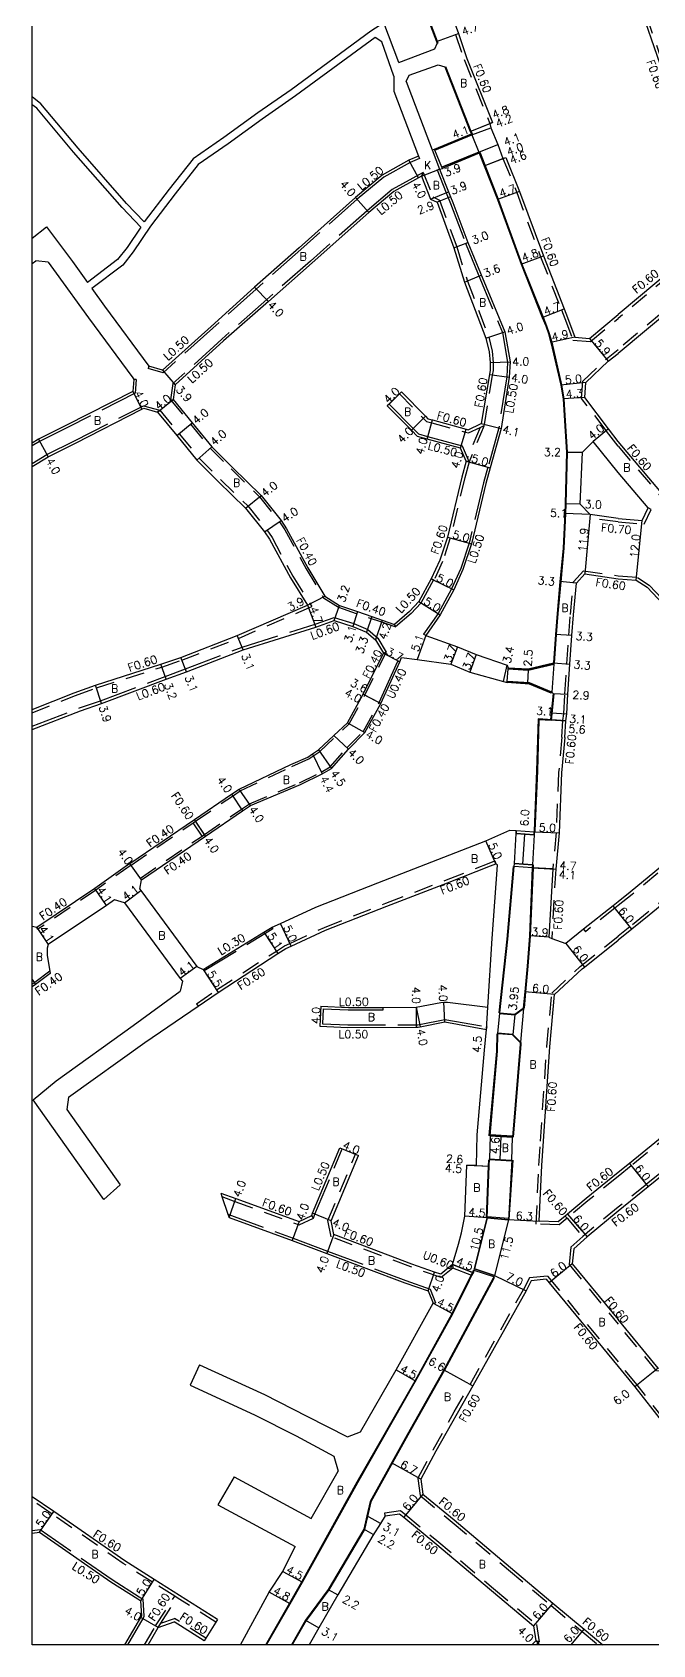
# Model space of a CAD drawing. Header units: metres. Extents: x -2400 to -1599, y -111000 to -110400.
# Drawn here: x -2400 to -2275.8, y -111000 to -110677.5 of the extents above; entities that cross this region are included whole.
import ezdxf

# ---------------------------------------------------------------- set-up
doc = ezdxf.new("R2010")
doc.units = ezdxf.units.M
doc.header["$LTSCALE"] = 2.5
doc.linetypes.add('22320', pattern=[2.5, 1.5, -1])
doc.linetypes.add('22330', pattern=[4, 3, -1])
for name, color, linetype in [('2101000', 7, 'Continuous'), ('2101001', 9, 'Continuous'), ('2102000', 4, 'Continuous'), ('2102001', 8, 'Continuous'), ('2203000', 1, 'Continuous'), ('2231000', 4, 'Continuous'), ('2232000', 120, '22320'), ('2233000', 120, '22330'), ('6132000', 60, '61320'), ('9201100', 215, 'Continuous'), ('9201500', 222, 'Continuous'), ('9202100', 82, 'Continuous'), ('9202200', 82, 'Continuous'), ('9203500', 155, 'Continuous'), ('999', 7, 'Continuous')]:
    doc.layers.add(name, color=color, linetype=linetype)
doc.layers.add('9301100', color=1, linetype='Continuous', lineweight=30)
doc.styles.add('Dm_Anotation', font='txt.shx', dxfattribs={"bigfont": 'pscdm.shx'})
doc.linetypes.add('61320', pattern='A,0,[3,dmdr.shx,S=0.25,R=0,X=0,Y=0],1.5,[3,dmdr.shx,S=0.25,R=0,X=0,Y=0]', length=1.5)

msp = doc.modelspace()

# ---------------------------------------------------------------- linework, layer by layer
at = {"layer": '2101000'}
for points in [[(-2323.38, -110654.28), (-2321.2, -110660.12), (-2314.72, -110677.76), (-2313.03, -110682.8), (-2307.88, -110695.59), (-2308.44, -110695.81), (-2308.21, -110696.62), (-2306.81, -110700.01), (-2305.82, -110702.8), (-2305.26, -110702.58), (-2302.49, -110709.36), (-2297.72, -110722.22), (-2293.57, -110732.82), (-2292.87, -110734.58), (-2291.41, -110738.53), (-2288.51, -110738.77), (-2282.78, -110733.99)], [(-2327.91, -110655.88), (-2325.84, -110661.71), (-2319.13, -110679.38), (-2319, -110679.79)], [(-2262.27, -110716.87), (-2261.59, -110714.05), (-2261.95, -110713.2), (-2266.93, -110701.58), (-2266.38, -110701.34), (-2272.23, -110687.67), (-2272.79, -110687.89), (-2274.38, -110683.91), (-2278.42, -110672.21), (-2280.56, -110666.48), (-2282.78, -110660.55)], [(-2317.43, -110684.46), (-2312.35, -110697.35), (-2312.14, -110697.84), (-2312.04, -110698.07)], [(-2212.01, -110684.49), (-2209.28, -110685.72), (-2189.09, -110710.04), (-2190.09, -110712.87), (-2193.52, -110715.69), (-2230.33, -110745.93), (-2243.77, -110756.96), (-2264.45, -110773.95), (-2266.46, -110775.6), (-2269.42, -110775.1), (-2273.36, -110770.49), (-2282.78, -110759.36)], [(-2312.04, -110698.07), (-2319.44, -110701.12), (-2319.53, -110700.89)], [(-2322.73, -110702.29), (-2324.62, -110703.13), (-2329.95, -110706.08), (-2335.29, -110710.56), (-2346.61, -110720.63), (-2355.55, -110728.51), (-2364.21, -110736.35), (-2373.95, -110745.11), (-2376.65, -110744.3)], [(-2319.99, -110701.08), (-2319.53, -110700.89)], [(-2318.03, -110704.54), (-2310.63, -110701.49)], [(-2310.63, -110701.49), (-2310.54, -110701.72), (-2309.55, -110704.23), (-2306.91, -110710.96), (-2302.2, -110723.94), (-2297.94, -110734.57), (-2297.25, -110736.27), (-2296.69, -110737.79), (-2296.2, -110739.56), (-2294.22, -110748.09), (-2293.76, -110750.83), (-2293.57, -110754.19), (-2293.13, -110761.48), (-2293.35, -110771.82), (-2293.45, -110773.75), (-2293.79, -110780.69), (-2294.41, -110787.39), (-2294.99, -110793.74), (-2295.3, -110797.95), (-2295.71, -110803.66)], [(-2322.13, -110706.32), (-2322.68, -110706.63), (-2327.68, -110709.4), (-2332.68, -110713.59), (-2344.01, -110723.66), (-2352.75, -110731.38), (-2361.73, -110739.27), (-2371.37, -110748.04), (-2371.82, -110751)], [(-2322.13, -110706.32), (-2320.31, -110710.91)], [(-2318.51, -110704.88), (-2316.68, -110709.47), (-2316.28, -110710.47), (-2315.84, -110711.58), (-2312.82, -110719.55), (-2310.33, -110725.74), (-2305.42, -110737.45), (-2304.37, -110743.46), (-2304.56, -110746.52), (-2306.16, -110756.77), (-2308.35, -110764.61), (-2309.21, -110767.78), (-2312.12, -110779.85), (-2313.81, -110784.95), (-2315.67, -110789.07), (-2318.38, -110794.02), (-2321.27, -110798.18)], [(-2318.51, -110704.88), (-2317.93, -110704.77)], [(-2317.93, -110704.77), (-2318.03, -110704.54)], [(-2320.31, -110710.91), (-2318.99, -110711.52), (-2315.62, -110720.64), (-2313.51, -110727.48), (-2309.21, -110738.71), (-2308.58, -110741.43), (-2308.37, -110743.58), (-2308.38, -110745.1), (-2308.53, -110745.99), (-2310.14, -110755.79)], [(-2250.42, -110715.48), (-2259.28, -110722.19), (-2282.78, -110741.77)], [(-2262.27, -110716.87), (-2263.21, -110717.65), (-2282.78, -110733.99)], [(-2289.25, -110747.6), (-2284.73, -110743.31), (-2282.78, -110741.77)], [(-2379.68, -110746.95), (-2379.89, -110749.37), (-2393.17, -110756.14), (-2398.76, -110758.94), (-2400, -110759.68)], [(-2282.78, -110759.36), (-2284.71, -110756.83), (-2289.46, -110750.59), (-2289.25, -110747.6)], [(-2371.82, -110751), (-2367.99, -110755.66), (-2364.08, -110760.42), (-2359.92, -110764.59), (-2354.21, -110770.17), (-2350.2, -110775.19), (-2349.1, -110776.82), (-2344.87, -110784.64), (-2341.46, -110790.32), (-2338.54, -110792.16), (-2334.93, -110793.39), (-2332.05, -110794.38), (-2329.96, -110795.09), (-2327.52, -110795.94), (-2327.5, -110795.95)], [(-2326.11, -110749.44), (-2321.29, -110754.33), (-2320.82, -110754.81), (-2319.9, -110755.06), (-2313.18, -110756.9), (-2312.77, -110757.01), (-2310.14, -110755.79)], [(-2400, -110764.35), (-2396.83, -110762.44), (-2391.34, -110759.69), (-2378.07, -110752.93), (-2377.7, -110752.74), (-2374.92, -110753.53)], [(-2374.92, -110753.53), (-2371.08, -110758.2), (-2367.06, -110763.09), (-2362.77, -110767.4), (-2357.33, -110772.68), (-2353.52, -110777.42), (-2352.53, -110778.9), (-2348.35, -110786.62), (-2344.93, -110792.11)], [(-2313.17, -110763.3), (-2314.3, -110760.74), (-2320.95, -110758.92), (-2322.91, -110758.38), (-2324.14, -110757.14), (-2328.96, -110752.24)], [(-2282.78, -110774.77), (-2288.35, -110774), (-2290.35, -110771.89), (-2289.93, -110761.48), (-2287.79, -110759.38)], [(-2282.78, -110765.55), (-2287.79, -110759.38)], [(-2313.17, -110763.3), (-2314.05, -110766.51), (-2316.93, -110778.48), (-2318.47, -110783.12), (-2320.15, -110786.84), (-2322.64, -110791.38), (-2324.5, -110793.38), (-2327.5, -110795.95)], [(-2282.78, -110774.77), (-2277.97, -110775.18), (-2276.77, -110772.65), (-2282.78, -110765.55)], [(-2291.12, -110787.7), (-2289.44, -110785.85), (-2282.78, -110786.81)], [(-2282.78, -110786.81), (-2279.14, -110787.13), (-2276.97, -110788.49)], [(-2293.41, -110818.54), (-2293.2, -110815.24), (-2293.06, -110813.85), (-2292.85, -110809.93), (-2292.42, -110803.9), (-2292, -110798.19), (-2291.7, -110794.01), (-2291.12, -110787.7)], [(-2276.97, -110788.49), (-2269.56, -110796.37), (-2265, -110801.75), (-2264.11, -110802.85), (-2249.56, -110820.8)], [(-2400, -110812.97), (-2391.58, -110809.61), (-2387.36, -110808.08), (-2374.28, -110803.91), (-2370.28, -110802.54), (-2358.97, -110798.19), (-2344.93, -110792.11)], [(-2400, -110816.96), (-2390.31, -110813.22), (-2386.11, -110811.78), (-2373.18, -110806.91), (-2369.12, -110805.41), (-2357.8, -110801.06), (-2343.24, -110796.5), (-2339.56, -110795.19)], [(-2339.56, -110795.19), (-2335.88, -110796.35), (-2333.14, -110797.5), (-2331.32, -110799.07), (-2329.74, -110801.73)], [(-2321.27, -110798.18), (-2314.91, -110800.46)], [(-2380.44, -110843.76), (-2367.56, -110834.98), (-2360.16, -110829.93), (-2358.6, -110828.87), (-2348.23, -110824), (-2344.84, -110822.47), (-2343.91, -110821.86), (-2342.69, -110821.06), (-2339.62, -110818.15), (-2336.92, -110815.61), (-2333.77, -110809.9), (-2329.74, -110801.73)], [(-2326.45, -110803.43), (-2326.09, -110802.55)], [(-2326.09, -110802.55), (-2323, -110802.98), (-2316.22, -110803.92)], [(-2314.91, -110800.46), (-2311.19, -110801.99), (-2304.94, -110804.09)], [(-2330.59, -110811.59), (-2326.82, -110803.27), (-2326.81, -110803.24)], [(-2326.81, -110803.24), (-2326.45, -110803.43)], [(-2316.22, -110803.92), (-2312.46, -110805.47), (-2305.73, -110807.39), (-2305, -110807.6)], [(-2304.94, -110804.09), (-2304.76, -110804.61), (-2304.77, -110804.86), (-2300.76, -110805.12), (-2295.65, -110803.9), (-2295.71, -110803.66)], [(-2305, -110807.6), (-2304.98, -110807.35), (-2300.47, -110807.64), (-2296.05, -110809.48), (-2295.75, -110809.74)], [(-2378.13, -110847.03), (-2365.31, -110838.29), (-2357.91, -110833.24), (-2356.34, -110832.17), (-2346.34, -110828), (-2342.02, -110825.83), (-2340.14, -110824.76), (-2336.73, -110820.92), (-2333.42, -110817.54), (-2330.24, -110811.78)], [(-2330.59, -110811.59), (-2330.24, -110811.78)], [(-2295.75, -110809.74), (-2296.15, -110813.65), (-2296.29, -110815.03), (-2298.78, -110814.86), (-2299.07, -110825.23), (-2299.56, -110837.21), (-2299.57, -110837.41)], [(-2293.41, -110818.54), (-2294.08, -110825.64), (-2294.57, -110837.62), (-2295.26, -110844.87)], [(-2249.56, -110820.8), (-2249.09, -110823.76), (-2265.55, -110837.31), (-2280.34, -110849.48), (-2282.78, -110851.42)], [(-2242.43, -110829.35), (-2245.27, -110828.39), (-2261.74, -110841.94), (-2276.55, -110854.13), (-2280.03, -110856.91), (-2282.78, -110859.1)], [(-2365.79, -110864.94), (-2353.63, -110857.51), (-2352.01, -110856.53), (-2350.3, -110855.76), (-2343.27, -110852.51), (-2330.88, -110847.62), (-2318.83, -110842.98), (-2309.25, -110839.23), (-2304.47, -110837.11), (-2303.16, -110837.19)], [(-2303.16, -110837.19), (-2303.2, -110837.79), (-2299.6, -110838.01), (-2299.57, -110837.41)], [(-2380.44, -110843.76), (-2387.48, -110848.76), (-2399.08, -110856.58)], [(-2366.79, -110872.31), (-2362.78, -110869.54), (-2350.83, -110861.78), (-2349.24, -110860.78), (-2348.21, -110860.3), (-2341.31, -110857.1), (-2329.06, -110852.27), (-2316.91, -110847.6), (-2308.33, -110844.24), (-2307.21, -110843.8)], [(-2306.93, -110844.07), (-2307.21, -110843.8)], [(-2303.55, -110844.38), (-2303.51, -110843.78), (-2299.92, -110844)], [(-2299.92, -110844), (-2299.95, -110844.6), (-2300.51, -110858.26), (-2301, -110864.28), (-2301.44, -110869.42), (-2301.74, -110872.68)], [(-2295.86, -110844.84), (-2296.62, -110858.53)], [(-2295.86, -110844.84), (-2295.26, -110844.87)], [(-2378.47, -110848.9), (-2378.13, -110847.03)], [(-2383.56, -110851.06), (-2385.16, -110852.14), (-2396.78, -110859.98), (-2397.01, -110860.72), (-2397.03, -110862.14), (-2396.49, -110865.29), (-2396.41, -110865.74)], [(-2381.54, -110851.62), (-2383.56, -110851.06)], [(-2378.47, -110848.9), (-2378.24, -110849.19), (-2367.06, -110864.35)], [(-2282.78, -110851.42), (-2283.78, -110852.22), (-2289.67, -110856.93), (-2293.25, -110859.79)], [(-2381.54, -110851.62), (-2370.37, -110866.77), (-2369.96, -110867.33)], [(-2222.33, -110856.26), (-2222.8, -110856.65), (-2244.55, -110874.63), (-2256.12, -110883.98), (-2262.72, -110889.32), (-2280.52, -110903.74), (-2282.78, -110905.57)], [(-2294.75, -110915.4), (-2298.55, -110915.32), (-2298.03, -110904.17), (-2297.7, -110899.31), (-2296.43, -110880.42), (-2295.47, -110869.96), (-2289.97, -110864.84), (-2289.51, -110864.48), (-2282.78, -110859.1)], [(-2296.62, -110858.53), (-2296.04, -110858.75), (-2293.25, -110859.79)], [(-2215.65, -110861.78), (-2218.51, -110860.89), (-2240.78, -110879.3), (-2252.35, -110888.65), (-2259.24, -110894.23), (-2276.74, -110908.4), (-2282.78, -110913.29)], [(-2367.06, -110864.35), (-2365.79, -110864.94)], [(-2396.41, -110865.74), (-2399.33, -110867.94), (-2400, -110868.41)], [(-2369.96, -110867.33), (-2370.42, -110869.27)], [(-2342.26, -110872.32), (-2336.75, -110872.56), (-2329.76, -110872.54), (-2323.17, -110872.51), (-2318.22, -110871.54), (-2317.67, -110871.47), (-2316.94, -110871.49), (-2308.81, -110872.5)], [(-2306.45, -110873.64), (-2306.46, -110873.76), (-2303.42, -110874.01), (-2301.67, -110872.78), (-2301.74, -110872.68)], [(-2342.43, -110876.32), (-2336.82, -110876.56), (-2323.15, -110876.51), (-2322.77, -110876.51), (-2322.39, -110876.43), (-2317.45, -110875.46), (-2309.09, -110876.94)], [(-2306.84, -110877.81), (-2306.83, -110877.69), (-2303.83, -110877.94), (-2302.29, -110879.47), (-2302.38, -110879.56)], [(-2302.38, -110879.56), (-2302.4, -110879.87), (-2303.9, -110898.47)], [(-2308.4, -110898.25), (-2306.24, -110898.36), (-2303.9, -110898.47)], [(-2362.29, -110909.66), (-2359.25, -110910.77), (-2346.61, -110915.38), (-2344.08, -110914.16), (-2343.89, -110913.71), (-2338.44, -110900.62)], [(-2318.27, -110925.88), (-2319.49, -110925.46), (-2324.05, -110923.88), (-2339.66, -110917.99), (-2340.2, -110915.24), (-2334.75, -110902.15)], [(-2308.5, -110902.85), (-2306.46, -110902.95), (-2304.01, -110903.07)], [(-2315.93, -110923.98), (-2314.74, -110919.9), (-2314.13, -110917.6), (-2313.44, -110914.27), (-2313.03, -110904.08)], [(-2311.13, -110904.16), (-2313.03, -110904.08)], [(-2308.96, -110914.65), (-2308.54, -110904.28)], [(-2304.01, -110903.07), (-2304.72, -110915)], [(-2282.78, -110905.57), (-2289.18, -110910.76), (-2292.92, -110913.88), (-2293.38, -110914.26), (-2294.75, -110915.4)], [(-2360.62, -110914.53), (-2347.97, -110919.14), (-2341.07, -110921.73), (-2325.43, -110927.63), (-2320.75, -110929.25), (-2319.8, -110931.68)], [(-2308.96, -110914.65), (-2304.72, -110915)], [(-2282.78, -110913.29), (-2288.99, -110918.41), (-2291.64, -110920.82), (-2291.94, -110923.8), (-2282.78, -110934.94)], [(-2315.93, -110923.98), (-2318.27, -110925.88)], [(-2315.86, -110933.85), (-2312.49, -110927.11), (-2312.01, -110926.16), (-2311.74, -110925.63)], [(-2311.74, -110925.63), (-2311.63, -110925.41), (-2311.48, -110924.84)], [(-2311.48, -110924.84), (-2307.48, -110926.16)], [(-2297.16, -110926.9), (-2300.14, -110927.2), (-2301.19, -110929.23), (-2311.86, -110948.23), (-2319.22, -110961.27)], [(-2307.78, -110926.69), (-2317.62, -110944.99)], [(-2307.48, -110926.16), (-2307.78, -110926.69)], [(-2297.16, -110926.9), (-2296.57, -110927.62), (-2282.78, -110944.36)], [(-2334.29, -110957.45), (-2327.18, -110945.05), (-2319.8, -110931.68)], [(-2353.1, -111000), (-2348.39, -110991.81), (-2345.93, -110987.51), (-2334.87, -110967.52), (-2323.28, -110947.28), (-2315.86, -110933.85)], [(-2272.48, -110944.93), (-2273.31, -110944.83), (-2274.75, -110944.67), (-2282.78, -110934.94)], [(-2282.78, -110944.36), (-2279.45, -110948.39), (-2273.89, -110955.47), (-2265.17, -110966.49), (-2253.16, -110981.12)], [(-2317.62, -110944.99), (-2324.98, -110958.04), (-2332.38, -110971.35), (-2333.06, -110974.25), (-2333.67, -110976.86), (-2340.76, -110988.93), (-2345.33, -110995.1), (-2348.14, -111000)], [(-2319.22, -110961.27), (-2322.24, -110966.9)], [(-2344.19, -110974.76), (-2338.79, -110965.3)], [(-2322.24, -110966.9), (-2321.83, -110969.87)], [(-2362.91, -110994.97), (-2375.63, -110986.97), (-2381.48, -110983.23), (-2395.69, -110973.38), (-2400, -110970.39)], [(-2321.83, -110969.87), (-2315.6, -110975.01), (-2304.3, -110984.54), (-2295.84, -110991.66), (-2289.59, -110996.9), (-2285.85, -111000)], [(-2329.36, -110974.21), (-2326.49, -110973.8)], [(-2326.49, -110973.8), (-2325.65, -110974.49), (-2319.46, -110979.61), (-2308.11, -110989.18), (-2299.69, -110996.25)], [(-2329.36, -110974.21), (-2330.34, -110975.75), (-2331.88, -110978.15), (-2338.85, -110990.02), (-2342.64, -110996.64), (-2344.61, -111000)], [(-2400, -110977.67), (-2398.54, -110977.49), (-2384.25, -110987.39), (-2378.87, -110990.84), (-2378.29, -110991.2)], [(-2358.35, -111000), (-2352.59, -110989.48), (-2349.86, -110985.32), (-2347.38, -110980.33)], [(-2381.47, -111000), (-2378.26, -110994.53), (-2378.07, -110994.19), (-2378.29, -110991.2)], [(-2376.83, -111000), (-2374.81, -110996.54), (-2371.63, -110995.39)], [(-2365.57, -110999.2), (-2371.63, -110995.39)], [(-2299.69, -110996.25), (-2299.24, -110999.22)], [(-2300.04, -111000), (-2299.24, -110999.22)]]:
    msp.add_lwpolyline(points, dxfattribs=at)
at = {"layer": '2101001'}
for points in [[(-2326.11, -110749.44), (-2326.54, -110749.86), (-2328.6, -110751.89), (-2328.96, -110752.24)], [(-2342.26, -110872.32), (-2342.43, -110876.32)], [(-2338.44, -110900.62), (-2337.98, -110900.81), (-2335.31, -110901.92), (-2334.75, -110902.15)], [(-2362.29, -110909.66), (-2362.04, -110910.39), (-2360.83, -110913.92), (-2360.62, -110914.53)], [(-2362.91, -110994.97), (-2363.23, -110995.48), (-2365.25, -110998.69), (-2365.57, -110999.2)]]:
    msp.add_lwpolyline(points, dxfattribs=at)
at = {"layer": '2102000'}
for points in [[(-2326.62, -110683.59), (-2329.67, -110675.66), (-2332.26, -110677.34), (-2348.21, -110689.04), (-2354.86, -110693.67), (-2361.67, -110698.6), (-2367.82, -110702.87), (-2372.59, -110708.92), (-2377.58, -110715.46)], [(-2327.67, -110686.34), (-2330.04, -110679.47), (-2331.41, -110678.58), (-2347.32, -110690.25), (-2354, -110694.89), (-2360.8, -110699.82), (-2366.78, -110703.98), (-2371.39, -110709.82), (-2376.34, -110716.3), (-2379.8, -110721.44), (-2381.88, -110724.08), (-2388.06, -110728.81)], [(-2326.62, -110683.59), (-2319.47, -110680.85), (-2319, -110679.79)], [(-2327.67, -110686.34), (-2327.63, -110689.34), (-2322.73, -110702.29)], [(-2325.17, -110687.35), (-2324.59, -110686.14), (-2318.75, -110684.05), (-2317.43, -110684.46)], [(-2325.17, -110687.35), (-2319.99, -110701.08)], [(-2377.58, -110715.46), (-2381.12, -110711.78), (-2390.84, -110700.73), (-2398.27, -110691.85), (-2400, -110690.42)], [(-2378.27, -110716.48), (-2382, -110712.6), (-2391.74, -110701.51), (-2399.11, -110692.72), (-2400, -110692.02)], [(-2400, -110718.71), (-2397.12, -110716.46), (-2391.97, -110723.36), (-2388.93, -110727.59)], [(-2378.27, -110716.48), (-2381.01, -110720.56), (-2382.94, -110723), (-2388.93, -110727.59)], [(-2400, -110723.78), (-2399.3, -110723.24)], [(-2396.84, -110723.52), (-2399.3, -110723.24)], [(-2396.84, -110723.52), (-2395.21, -110725.71), (-2388.77, -110734.67), (-2379.88, -110746.67), (-2379.68, -110746.95)], [(-2388.06, -110728.81), (-2385.56, -110732.29), (-2376.65, -110744.3)], [(-2308.81, -110872.5), (-2307.94, -110858.78), (-2306.93, -110844.07)], [(-2306.45, -110873.64), (-2304.81, -110858.89), (-2303.55, -110844.38)], [(-2399.08, -110856.58), (-2400, -110856.39)], [(-2385.7, -110910.95), (-2399.83, -110891.01), (-2395.2, -110887.22), (-2379.82, -110876.19), (-2370.42, -110869.27)], [(-2392.71, -110890.48), (-2377.48, -110879.56), (-2366.79, -110872.31)], [(-2311.13, -110904.16), (-2310.99, -110898.01), (-2309.51, -110881.09), (-2309.09, -110876.94)], [(-2308.4, -110898.25), (-2308.4, -110898.19), (-2306.92, -110881.29), (-2306.84, -110877.81)], [(-2392.71, -110890.48), (-2393.09, -110892.93), (-2382.42, -110908)], [(-2308.54, -110904.28), (-2308.5, -110902.85)], [(-2366.51, -110944.03), (-2353.55, -110949.94), (-2345.08, -110954.26), (-2336.95, -110958.42), (-2334.29, -110957.45)], [(-2368.38, -110948.12), (-2355.51, -110953.99), (-2347.17, -110958.25), (-2339.64, -110962.3), (-2338.79, -110965.3)], [(-2359.59, -110966.45), (-2344.19, -110974.76)], [(-2362.85, -110971.99), (-2347.38, -110980.33)]]:
    msp.add_lwpolyline(points, dxfattribs=at)
at = {"layer": '2102001'}
for points in [[(-2382.42, -110908), (-2385.7, -110910.95)], [(-2366.51, -110944.03), (-2368.38, -110948.12)], [(-2359.59, -110966.45), (-2362.85, -110971.99)]]:
    msp.add_lwpolyline(points, dxfattribs=at)
at = {"layer": '2203000'}
for points in [[(-2326.62, -110683.59), (-2319.47, -110680.85), (-2319, -110679.79)], [(-2325.17, -110687.35), (-2324.59, -110686.14), (-2318.75, -110684.05), (-2317.43, -110684.46)]]:
    msp.add_lwpolyline(points, dxfattribs=at)
for points in [[(-2319.53, -110700.89), (-2312.14, -110697.84), (-2312.04, -110698.07), (-2319.44, -110701.12)], [(-2317.93, -110704.77), (-2318.03, -110704.54), (-2310.63, -110701.49), (-2310.54, -110701.72)], [(-2304.76, -110804.61), (-2300.78, -110804.86), (-2295.71, -110803.66), (-2295.65, -110803.9), (-2300.76, -110805.12), (-2304.77, -110804.86)], [(-2296.15, -110809.71), (-2300.53, -110807.88), (-2305, -110807.6), (-2304.98, -110807.35), (-2300.47, -110807.64), (-2296.05, -110809.48)], [(-2303.16, -110837.19), (-2299.57, -110837.41), (-2299.6, -110838.01), (-2303.2, -110837.79)], [(-2303.55, -110844.38), (-2303.51, -110843.78), (-2299.92, -110844), (-2299.95, -110844.6)], [(-2306.45, -110873.64), (-2303.45, -110873.89), (-2301.74, -110872.68), (-2301.67, -110872.78), (-2303.42, -110874.01), (-2306.46, -110873.76)], [(-2306.84, -110877.81), (-2306.83, -110877.69), (-2303.83, -110877.94), (-2302.29, -110879.47), (-2302.38, -110879.56), (-2303.89, -110878.06)], [(-2308.4, -110898.25), (-2306.24, -110898.36), (-2303.9, -110898.47), (-2303.89, -110898.27), (-2308.38, -110898.05)], [(-2308.5, -110902.85), (-2306.46, -110902.95), (-2304.01, -110903.07), (-2304.02, -110903.27), (-2308.51, -110903.05)], [(-2308.95, -110914.35), (-2304.7, -110914.7), (-2304.72, -110915), (-2308.96, -110914.65)], [(-2311.48, -110924.84), (-2307.48, -110926.16), (-2307.63, -110926.43), (-2311.56, -110925.13)]]:
    msp.add_lwpolyline(points, close=True, dxfattribs=at)
at = {"layer": '2231000'}
for points in [[(-2330.24, -110811.78), (-2326.45, -110803.43)], [(-2315.93, -110923.98), (-2311.74, -110925.63)], [(-2312.01, -110926.16), (-2315.85, -110924.66)]]:
    msp.add_lwpolyline(points, dxfattribs=at)
at = {"layer": '2232000'}
for points in [[(-2323.95, -110654.49), (-2321.77, -110660.33), (-2315.29, -110677.96), (-2313.59, -110683.01), (-2308.44, -110695.81)], [(-2272.23, -110687.67), (-2273.82, -110683.7), (-2277.86, -110672)], [(-2212.1, -110683.79), (-2250.8, -110715.02), (-2259.67, -110721.73), (-2282.78, -110740.99)], [(-2305.82, -110702.8), (-2303.05, -110709.57), (-2298.28, -110722.44), (-2294.13, -110733.04), (-2293.43, -110734.79), (-2291.84, -110739.09), (-2288.31, -110739.39), (-2282.78, -110734.77)], [(-2321.79, -110705.56), (-2322.13, -110706.32)], [(-2321.79, -110705.56), (-2319.84, -110710.46)], [(-2319.84, -110710.46), (-2318.51, -110711.08), (-2315.05, -110720.45), (-2312.94, -110727.28), (-2308.64, -110738.53), (-2307.99, -110741.34), (-2307.77, -110743.56), (-2307.78, -110745.16), (-2307.94, -110746.09), (-2309.6, -110756.2)], [(-2261.74, -110717.2), (-2262.72, -110718.02), (-2282.78, -110734.77)], [(-2289.83, -110747.32), (-2285.12, -110742.85), (-2282.78, -110740.99)], [(-2282.78, -110760.29), (-2285.18, -110757.19), (-2290.09, -110750.75), (-2289.83, -110747.32)], [(-2372.33, -110751.01), (-2371.82, -110751)], [(-2372.33, -110751.01), (-2368.3, -110755.92), (-2364.38, -110760.69), (-2360.2, -110764.87), (-2354.5, -110770.44), (-2350.53, -110775.42), (-2349.45, -110777.03), (-2345.22, -110784.84), (-2341.75, -110790.61), (-2338.71, -110792.53), (-2330.09, -110795.47), (-2327.65, -110796.32), (-2327.3, -110796.43)], [(-2326.54, -110749.86), (-2321.71, -110754.76), (-2321.13, -110755.35), (-2320.06, -110755.64), (-2313.34, -110757.48), (-2312.72, -110757.65), (-2310.4, -110756.58), (-2309.6, -110756.2)], [(-2374.46, -110753.14), (-2374.92, -110753.53)], [(-2374.46, -110753.14), (-2370.61, -110757.82), (-2366.62, -110762.68), (-2362.35, -110766.97), (-2356.88, -110772.27), (-2353.04, -110777.07), (-2352.01, -110778.59), (-2347.83, -110786.32), (-2344.05, -110792.38)], [(-2310.4, -110756.58), (-2312.91, -110762.65)], [(-2309.6, -110756.2), (-2312.58, -110763.41)], [(-2282.78, -110760.29), (-2273.82, -110770.88), (-2269.73, -110775.66), (-2266.16, -110776.26)], [(-2312.58, -110763.41), (-2313.47, -110766.66), (-2316.35, -110778.65), (-2317.91, -110783.34), (-2319.61, -110787.11)], [(-2312.58, -110763.41), (-2313.17, -110763.3)], [(-2288.35, -110774), (-2288.42, -110774.69)], [(-2282.78, -110775.47), (-2277.54, -110775.92), (-2276.14, -110772.95), (-2276.77, -110772.65)], [(-2282.78, -110775.47), (-2288.42, -110774.69)], [(-2319.61, -110787.11), (-2319.7, -110787.06), (-2320.15, -110786.84)], [(-2291.7, -110787.44), (-2289.68, -110785.21), (-2282.78, -110786.21)], [(-2282.78, -110786.21), (-2278.92, -110786.54), (-2276.53, -110788.08)], [(-2294.01, -110818.49), (-2293.8, -110815.2), (-2293.65, -110813.82), (-2293.45, -110809.85), (-2293.02, -110803.85), (-2292.6, -110798.15), (-2292.3, -110793.96), (-2291.7, -110787.44)], [(-2276.53, -110788.08), (-2269.11, -110795.97), (-2264.54, -110801.37), (-2263.65, -110802.47), (-2248.99, -110820.54), (-2248.49, -110823.67), (-2248.44, -110824.01), (-2265.17, -110837.77), (-2279.97, -110849.94), (-2282.78, -110852.19)], [(-2400, -110813.61), (-2391.37, -110810.17), (-2387.16, -110808.65), (-2374.09, -110804.47), (-2370.08, -110803.1), (-2358.75, -110798.75), (-2344.05, -110792.38)], [(-2327.5, -110795.95), (-2327.3, -110796.43)], [(-2380.22, -110844.09), (-2367.83, -110835.65), (-2367.34, -110835.31), (-2359.93, -110830.27), (-2358.4, -110829.22), (-2348.06, -110824.37), (-2344.64, -110822.82), (-2342.44, -110821.37), (-2336.6, -110815.86), (-2333.42, -110810.09), (-2329.18, -110801.5)], [(-2329.18, -110801.5), (-2329.74, -110801.73)], [(-2378.36, -110846.7), (-2366.03, -110838.29), (-2365.53, -110837.96), (-2358.13, -110832.91), (-2356.54, -110831.82), (-2346.5, -110827.63), (-2342.2, -110825.48), (-2340.39, -110824.45), (-2337.02, -110820.64), (-2333.74, -110817.3), (-2330.59, -110811.59)], [(-2294.01, -110818.49), (-2294.68, -110825.6), (-2295.17, -110837.58), (-2295.86, -110844.84)], [(-2242.09, -110828.83), (-2245.4, -110827.72), (-2262.12, -110841.48), (-2276.93, -110853.66), (-2280.41, -110856.44), (-2282.78, -110858.33)], [(-2365.53, -110837.96), (-2367.34, -110835.31)], [(-2366.03, -110838.29), (-2367.83, -110835.65)], [(-2380.22, -110844.09), (-2387.26, -110849.09), (-2398.85, -110856.91)], [(-2367.13, -110871.82), (-2363.11, -110869.04), (-2351.15, -110861.27), (-2349.52, -110860.25), (-2348.46, -110859.76), (-2341.54, -110856.55), (-2329.27, -110851.71), (-2317.13, -110847.04), (-2308.55, -110843.68), (-2307.46, -110843.25)], [(-2307.46, -110843.25), (-2307.21, -110843.8)], [(-2295.26, -110844.87), (-2296.04, -110858.75)], [(-2378.13, -110847.03), (-2378.36, -110846.7)], [(-2282.78, -110852.19), (-2283.4, -110852.69), (-2289.3, -110857.4)], [(-2398.85, -110856.91), (-2399.08, -110856.58)], [(-2289.67, -110856.93), (-2289.3, -110857.4)], [(-2221.85, -110856.64), (-2222.42, -110857.11), (-2244.17, -110875.09), (-2255.74, -110884.45), (-2262.34, -110889.78), (-2280.14, -110904.21), (-2282.78, -110906.34)], [(-2294.54, -110916.01), (-2299.17, -110915.9), (-2298.63, -110904.14), (-2298.29, -110899.27), (-2297.03, -110880.37), (-2296.05, -110869.68), (-2290.36, -110864.39), (-2282.78, -110858.33)], [(-2215.3, -110861.26), (-2218.64, -110860.22), (-2241.16, -110878.83), (-2252.73, -110888.18), (-2259.62, -110893.76), (-2277.12, -110907.94), (-2282.78, -110912.52)], [(-2396.49, -110865.29), (-2399.57, -110867.61), (-2400, -110867.92)], [(-2367.13, -110871.82), (-2366.79, -110872.31)], [(-2318.15, -110926.56), (-2324.26, -110924.44), (-2340.19, -110918.44), (-2340.82, -110915.18), (-2335.31, -110901.92)], [(-2282.78, -110906.34), (-2288.8, -110911.22), (-2292.52, -110914.33)], [(-2362.29, -110909.66), (-2362.04, -110910.39)], [(-2362.04, -110910.39), (-2359.46, -110911.33), (-2346.57, -110916.03), (-2343.75, -110914.67)], [(-2282.78, -110912.52), (-2289.38, -110917.96)], [(-2343.75, -110914.67), (-2344.08, -110914.16)], [(-2292.99, -110914.71), (-2294.54, -110916.01)], [(-2293.38, -110914.26), (-2292.99, -110914.71), (-2289.83, -110918.36)], [(-2292.92, -110913.88), (-2292.52, -110914.33), (-2289.38, -110917.96)], [(-2289.38, -110917.96), (-2289.83, -110918.36), (-2292.21, -110920.52), (-2292.56, -110923.99), (-2282.78, -110935.88)], [(-2315.85, -110924.66), (-2318.15, -110926.56)], [(-2315.93, -110923.98), (-2315.85, -110924.66)], [(-2296.9, -110926.28), (-2300.52, -110926.63), (-2301.72, -110928.94)], [(-2296.9, -110926.28), (-2282.78, -110943.42)], [(-2322.76, -110966.6), (-2319.75, -110960.99), (-2315.6, -110953.45), (-2312.39, -110947.94), (-2301.72, -110928.94)], [(-2272.54, -110945.52), (-2275.06, -110945.24), (-2282.78, -110935.88)], [(-2266.77, -111000), (-2264.94, -110996.73), (-2261.54, -110992.29), (-2253.16, -110984.37), (-2252.51, -110980.95), (-2264.7, -110966.11), (-2273.42, -110955.1), (-2278.99, -110948.02), (-2282.78, -110943.42)], [(-2322.76, -110966.6), (-2322.86, -110966.78)], [(-2322.86, -110966.78), (-2322.39, -110970.18)], [(-2322.39, -110970.18), (-2315.99, -110975.47), (-2304.69, -110985), (-2296.22, -110992.11), (-2289.97, -110997.36), (-2286.79, -111000)], [(-2363.23, -110995.48), (-2371, -110990.59), (-2371.5, -110990.27), (-2375.95, -110987.47), (-2381.81, -110983.73), (-2396.03, -110973.87), (-2400, -110971.12)], [(-2329.43, -110973.61), (-2326.31, -110973.17)], [(-2329.36, -110974.21), (-2329.43, -110973.61)], [(-2326.31, -110973.17), (-2325.27, -110974.03), (-2319.07, -110979.15), (-2307.72, -110988.73), (-2299.13, -110995.94)], [(-2375.32, -110996.24), (-2371.5, -110990.27)], [(-2374.81, -110996.54), (-2374.27, -110995.71), (-2371, -110990.59)], [(-2377.53, -111000), (-2375.32, -110996.24)], [(-2374.27, -110995.71), (-2371.56, -110994.72)], [(-2365.25, -110998.69), (-2371.56, -110994.72)], [(-2362.91, -110994.97), (-2363.23, -110995.48)], [(-2299.13, -110995.94), (-2298.6, -110999.43)], [(-2365.25, -110998.69), (-2365.57, -110999.2)], [(-2298.6, -110999.43), (-2299.24, -110999.22)]]:
    msp.add_lwpolyline(points, dxfattribs=at)
at = {"layer": '2233000'}
for points in [[(-2322.53, -110702.75), (-2324.38, -110703.57), (-2329.67, -110706.5), (-2334.96, -110710.94), (-2346.28, -110721), (-2355.21, -110728.88), (-2363.87, -110736.72), (-2373.83, -110745.67), (-2376.8, -110744.78)], [(-2322.73, -110702.29), (-2322.53, -110702.75)], [(-2321.79, -110705.56), (-2327.96, -110708.98), (-2333.01, -110713.22), (-2344.34, -110723.29), (-2353.08, -110731), (-2362.06, -110738.9), (-2371.84, -110747.79), (-2372.33, -110751.01)], [(-2318.98, -110705.07), (-2317.15, -110709.65), (-2316.31, -110711.76), (-2313.29, -110719.73), (-2310.79, -110725.93), (-2305.9, -110737.59), (-2304.88, -110743.49), (-2305.06, -110746.46), (-2306.65, -110756.67), (-2308.83, -110764.48), (-2309.69, -110767.65), (-2312.6, -110779.72), (-2314.27, -110784.76), (-2316.12, -110788.85), (-2318.81, -110793.75), (-2321.69, -110797.89)], [(-2318.98, -110705.07), (-2318.51, -110704.88)], [(-2376.65, -110744.3), (-2376.8, -110744.78)], [(-2379.18, -110746.99), (-2379.41, -110749.68), (-2392.95, -110756.58), (-2398.52, -110759.38), (-2400, -110760.27)], [(-2379.18, -110746.99), (-2379.68, -110746.95)], [(-2400, -110763.77), (-2397.07, -110762), (-2391.57, -110759.25), (-2377.76, -110752.21), (-2374.46, -110753.14)], [(-2312.58, -110763.41), (-2312.91, -110762.65), (-2313.94, -110760.32), (-2320.82, -110758.44), (-2322.65, -110757.94), (-2323.78, -110756.79), (-2328.6, -110751.89)], [(-2319.7, -110787.06), (-2322.23, -110791.68), (-2324.15, -110793.75), (-2327.3, -110796.43)], [(-2400, -110816.32), (-2390.51, -110812.66), (-2386.31, -110811.21), (-2373.39, -110806.35), (-2369.33, -110804.85), (-2357.99, -110800.49), (-2343.42, -110795.92), (-2339.57, -110794.56)], [(-2339.57, -110794.56), (-2335.67, -110795.78), (-2332.82, -110796.98), (-2330.86, -110798.68), (-2329.18, -110801.5)], [(-2321.27, -110798.18), (-2321.69, -110797.89)], [(-2365.63, -110865.19), (-2353.47, -110857.77), (-2351.87, -110856.79)], [(-2352.01, -110856.53), (-2351.87, -110856.79)], [(-2365.63, -110865.19), (-2365.79, -110864.94)], [(-2342.26, -110872.32), (-2342.43, -110876.32)], [(-2342.26, -110872.32), (-2342.43, -110876.32)], [(-2341.78, -110872.84), (-2341.91, -110875.84)], [(-2341.78, -110872.84), (-2336.76, -110873.06), (-2329.76, -110873.04)], [(-2329.76, -110873.04), (-2329.76, -110872.54)], [(-2341.91, -110875.84), (-2336.82, -110876.06), (-2323.15, -110876.01), (-2322.82, -110876.01), (-2322.49, -110875.94), (-2317.46, -110874.95), (-2309, -110876.45)], [(-2309.09, -110876.94), (-2309, -110876.45)], [(-2343.75, -110914.67), (-2343.43, -110913.9), (-2337.98, -110900.81)], [(-2360.83, -110913.92), (-2347.8, -110918.67), (-2340.9, -110921.27), (-2325.26, -110927.16), (-2320.35, -110928.86), (-2319.3, -110931.6)], [(-2360.83, -110913.92), (-2360.62, -110914.53)], [(-2319.8, -110931.68), (-2319.3, -110931.6)], [(-2400, -110977.16), (-2398.41, -110976.97), (-2383.98, -110986.98), (-2378.6, -110990.42), (-2377.82, -110990.91)], [(-2380.89, -111000), (-2377.83, -110994.77), (-2377.57, -110994.31), (-2377.82, -110990.91)], [(-2299.18, -111000), (-2298.6, -110999.43)]]:
    msp.add_lwpolyline(points, dxfattribs=at)
at = {"layer": '6132000'}
for points in [[(-2327.77, -110655.83), (-2325.7, -110661.66), (-2318.99, -110679.33), (-2318.85, -110679.74)], [(-2317.29, -110684.41), (-2312.21, -110697.29), (-2312, -110697.78), (-2311.91, -110698.01)], [(-2310.49, -110701.43), (-2310.4, -110701.66), (-2306.76, -110710.91), (-2302.06, -110723.88), (-2297.8, -110734.51), (-2297.11, -110736.22), (-2296.55, -110737.75), (-2296.06, -110739.52), (-2294.07, -110748.06), (-2293.61, -110750.82), (-2293.42, -110754.18), (-2292.98, -110761.48), (-2293.2, -110771.82), (-2293.3, -110773.75), (-2293.64, -110780.7), (-2294.26, -110787.41), (-2294.84, -110793.76), (-2295.15, -110797.96), (-2295.56, -110803.67)], [(-2295.6, -110809.76), (-2296.16, -110815.2), (-2298.64, -110815.02), (-2298.92, -110825.23), (-2299.41, -110837.22), (-2299.42, -110837.42)], [(-2306.6, -110873.62), (-2304.96, -110858.88), (-2303.7, -110844.37)], [(-2299.77, -110844.01), (-2299.8, -110844.61), (-2300.36, -110858.27), (-2300.85, -110864.29), (-2301.29, -110869.43), (-2301.59, -110872.69)], [(-2308.55, -110898.25), (-2308.55, -110898.18), (-2307.07, -110881.28), (-2306.99, -110877.8)], [(-2302.23, -110879.57), (-2302.25, -110879.88), (-2303.75, -110898.48)], [(-2309.11, -110914.64), (-2308.69, -110904.28), (-2308.66, -110903.11)], [(-2303.86, -110903.08), (-2304.63, -110914.99)], [(-2315.99, -110933.78), (-2312.63, -110927.05), (-2311.77, -110925.35), (-2311.7, -110925.1)], [(-2307.58, -110926.58), (-2307.65, -110926.75), (-2317.49, -110945.07), (-2324.85, -110958.11), (-2332.24, -110971.41), (-2333.53, -110976.92), (-2340.63, -110989.01), (-2345.2, -110995.18)], [(-2353.27, -111000), (-2346.06, -110987.43), (-2335, -110967.45), (-2323.41, -110947.2), (-2315.99, -110933.78)], [(-2345.2, -110995.17), (-2345.2, -110995.18), (-2347.96, -111000)]]:
    msp.add_lwpolyline(points, dxfattribs=at)
at = {"layer": '9201100'}
for points in [[(-2319.13, -110679.38), (-2314.72, -110677.76)], [(-2312.35, -110697.35), (-2307.88, -110695.59)], [(-2312.35, -110697.35), (-2308.44, -110695.81)], [(-2312.04, -110698.07), (-2308.21, -110696.62)], [(-2310.63, -110701.49), (-2306.81, -110700.01)], [(-2309.55, -110704.23), (-2305.26, -110702.58)], [(-2309.55, -110704.23), (-2305.82, -110702.8)], [(-2322.68, -110706.63), (-2324.62, -110703.13)], [(-2322.13, -110706.32), (-2318.51, -110704.88)], [(-2320.31, -110710.91), (-2316.68, -110709.47)], [(-2302.49, -110709.36), (-2306.91, -110710.96)], [(-2335.29, -110710.56), (-2332.68, -110713.59)], [(-2316.28, -110710.47), (-2318.99, -110711.52)], [(-2315.62, -110720.64), (-2312.82, -110719.55)], [(-2302.2, -110723.94), (-2297.72, -110722.22)], [(-2352.75, -110731.38), (-2355.54, -110728.51)], [(-2313.51, -110727.48), (-2310.18, -110726.1)], [(-2297.94, -110734.57), (-2293.57, -110732.82)], [(-2309.21, -110738.71), (-2305.42, -110737.45)], [(-2291.41, -110738.53), (-2296.2, -110739.56)], [(-2288.51, -110738.77), (-2284.73, -110743.31)], [(-2308.37, -110743.58), (-2304.37, -110743.46)], [(-2373.95, -110745.11), (-2371.37, -110748.04)], [(-2308.53, -110745.99), (-2304.56, -110746.52)], [(-2289.25, -110747.6), (-2294.22, -110748.09)], [(-2379.89, -110749.37), (-2378.07, -110752.93)], [(-2374.92, -110753.53), (-2371.82, -110751)], [(-2326.11, -110749.44), (-2328.96, -110752.24)], [(-2289.46, -110750.59), (-2293.76, -110750.83)], [(-2321.29, -110754.33), (-2324.14, -110757.14)], [(-2371.08, -110758.2), (-2367.99, -110755.66)], [(-2320.95, -110758.92), (-2319.9, -110755.06)], [(-2314.3, -110760.74), (-2313.18, -110756.9)], [(-2310.14, -110755.79), (-2306.16, -110756.77)], [(-2284.71, -110756.83), (-2287.79, -110759.38)], [(-2398.76, -110758.94), (-2396.83, -110762.44)], [(-2367.06, -110763.09), (-2364.08, -110760.42)], [(-2313.17, -110763.3), (-2308.35, -110764.61)], [(-2293.13, -110761.48), (-2289.93, -110761.48)], [(-2357.33, -110772.68), (-2354.21, -110770.17)], [(-2288.35, -110774), (-2293.45, -110773.75)], [(-2290.35, -110771.89), (-2293.35, -110771.82)], [(-2288.35, -110774), (-2289.44, -110785.85)], [(-2353.52, -110777.42), (-2350.2, -110775.19)], [(-2279.14, -110787.13), (-2277.97, -110775.18)], [(-2316.93, -110778.48), (-2312.12, -110779.85)], [(-2320.15, -110786.84), (-2315.67, -110789.07)], [(-2291.12, -110787.7), (-2294.41, -110787.39)], [(-2344.93, -110792.11), (-2341.46, -110790.32)], [(-2344.93, -110792.11), (-2343.24, -110796.5)], [(-2339.56, -110795.19), (-2338.54, -110792.16)], [(-2334.93, -110793.39), (-2335.88, -110796.35)], [(-2322.64, -110791.38), (-2318.39, -110794.01)], [(-2332.05, -110794.38), (-2333.14, -110797.5)], [(-2329.96, -110795.09), (-2331.32, -110799.07)], [(-2357.8, -110801.06), (-2358.97, -110798.19)], [(-2321.27, -110798.18), (-2323, -110802.98)], [(-2292, -110798.19), (-2295.3, -110797.95)], [(-2369.12, -110805.41), (-2370.28, -110802.54)], [(-2329.74, -110801.73), (-2326.45, -110803.43)], [(-2314.91, -110800.46), (-2316.22, -110803.92)], [(-2311.19, -110801.99), (-2312.46, -110805.47)], [(-2373.18, -110806.91), (-2374.28, -110803.91)], [(-2305.73, -110807.39), (-2304.94, -110804.09)], [(-2300.76, -110805.12), (-2300.92, -110807.61)], [(-2295.71, -110803.66), (-2292.42, -110803.9)], [(-2386.11, -110811.78), (-2387.36, -110808.08)], [(-2333.77, -110809.9), (-2330.24, -110811.78)], [(-2333.77, -110809.9), (-2330.59, -110811.59)], [(-2295.75, -110809.74), (-2292.85, -110809.93)], [(-2336.92, -110815.61), (-2333.42, -110817.54)], [(-2293.2, -110815.24), (-2298.78, -110814.86)], [(-2296.29, -110815.03), (-2293.2, -110815.24)], [(-2296.15, -110813.65), (-2293.06, -110813.85)], [(-2339.62, -110818.15), (-2336.73, -110820.92)], [(-2343.91, -110821.86), (-2342.02, -110825.83)], [(-2342.69, -110821.06), (-2340.14, -110824.76)], [(-2356.34, -110832.17), (-2358.6, -110828.87)], [(-2360.16, -110829.93), (-2357.91, -110833.24)], [(-2365.31, -110838.29), (-2367.56, -110834.98)], [(-2301.81, -110843.89), (-2301.45, -110837.9)], [(-2299.57, -110837.41), (-2294.57, -110837.62)], [(-2307.21, -110843.8), (-2309.25, -110839.23)], [(-2378.13, -110847.03), (-2380.44, -110843.76)], [(-2299.95, -110844.6), (-2295.26, -110844.87)], [(-2295.86, -110844.84), (-2299.95, -110844.6)], [(-2385.16, -110852.14), (-2387.48, -110848.76)], [(-2381.54, -110851.62), (-2378.24, -110849.19)], [(-2282.78, -110853.47), (-2283.78, -110852.22)], [(-2280.03, -110856.91), (-2282.78, -110853.47)], [(-2399.08, -110856.58), (-2396.78, -110859.98)], [(-2353.63, -110857.51), (-2350.83, -110861.78)], [(-2348.21, -110860.3), (-2350.3, -110855.76)], [(-2296.62, -110858.53), (-2300.51, -110858.26)], [(-2293.25, -110859.79), (-2289.51, -110864.48)], [(-2367.06, -110864.35), (-2370.37, -110866.77)], [(-2400, -110866.99), (-2399.33, -110867.94)], [(-2365.79, -110864.94), (-2362.78, -110869.54)], [(-2295.47, -110869.96), (-2301.44, -110869.42)], [(-2342.26, -110872.32), (-2342.43, -110876.32)], [(-2323.17, -110872.51), (-2323.15, -110876.51)], [(-2323.17, -110872.51), (-2322.39, -110876.43)], [(-2317.45, -110875.46), (-2317.67, -110871.47)], [(-2309.09, -110876.94), (-2308.81, -110872.5)], [(-2303.42, -110874.01), (-2303.83, -110877.94)], [(-2306.24, -110898.36), (-2306.46, -110902.95)], [(-2338.44, -110900.62), (-2334.75, -110902.15)], [(-2313.03, -110904.08), (-2308.54, -110904.28)], [(-2311.13, -110904.16), (-2308.54, -110904.28)], [(-2280.52, -110903.74), (-2276.74, -110908.4)], [(-2360.62, -110914.53), (-2359.25, -110910.77)], [(-2346.61, -110915.38), (-2347.97, -110919.14)], [(-2340.2, -110915.24), (-2343.89, -110913.71)], [(-2308.96, -110914.65), (-2313.44, -110914.27)], [(-2308.96, -110914.65), (-2311.48, -110924.84)], [(-2304.72, -110915), (-2307.48, -110926.16)], [(-2304.84, -110914.99), (-2298.55, -110915.32)], [(-2292.92, -110913.88), (-2288.99, -110918.41)], [(-2339.66, -110917.99), (-2341.07, -110921.73)], [(-2320.75, -110929.25), (-2319.49, -110925.46)], [(-2311.74, -110925.63), (-2315.93, -110923.98)], [(-2291.94, -110923.8), (-2296.57, -110927.62)], [(-2307.48, -110926.16), (-2301.19, -110929.23)], [(-2319.8, -110931.68), (-2315.86, -110933.85)], [(-2274.75, -110944.67), (-2279.45, -110948.39)], [(-2327.18, -110945.05), (-2323.27, -110947.28)], [(-2317.62, -110944.99), (-2311.86, -110948.23)], [(-2322.24, -110966.9), (-2328.09, -110963.64)], [(-2321.83, -110969.87), (-2325.65, -110974.49)], [(-2398.54, -110977.49), (-2395.69, -110973.38)], [(-2331.75, -110977.95), (-2333.67, -110976.86)], [(-2330.34, -110975.75), (-2333.06, -110974.25)], [(-2349.86, -110985.32), (-2345.93, -110987.51)], [(-2378.29, -110991.2), (-2375.63, -110986.97)], [(-2348.39, -110991.81), (-2352.59, -110989.48)], [(-2340.76, -110988.93), (-2338.85, -110990.02)], [(-2295.84, -110991.66), (-2299.69, -110996.25)], [(-2374.81, -110996.54), (-2378.26, -110994.53)], [(-2345.33, -110995.1), (-2342.64, -110996.64)], [(-2299.24, -110999.22), (-2298.45, -111000)], [(-2292.19, -111000), (-2289.59, -110996.9)]]:
    msp.add_lwpolyline(points, dxfattribs=at)
at = {"layer": '9202200'}
for points in [[(-2319.99, -110701.08), (-2318.51, -110704.88)], [(-2322.13, -110706.32), (-2318.51, -110704.88)], [(-2311.13, -110904.16), (-2308.54, -110904.28)]]:
    msp.add_lwpolyline(points, dxfattribs=at)
at = {"layer": '9301100'}
for points in [[(-2318.03, -110704.54), (-2319.44, -110701.12), (-2312.04, -110698.07), (-2310.63, -110701.49)], [(-2304.77, -110804.86), (-2300.76, -110805.12), (-2295.65, -110803.9), (-2296.05, -110809.48), (-2300.47, -110807.64), (-2304.98, -110807.35)], [(-2303.2, -110837.79), (-2299.6, -110838.01), (-2299.92, -110844), (-2303.51, -110843.78)], [(-2306.46, -110873.76), (-2303.42, -110874.01), (-2301.67, -110872.78), (-2302.29, -110879.47), (-2303.83, -110877.94), (-2306.83, -110877.69)], [(-2306.46, -110902.95), (-2304.01, -110903.07), (-2303.9, -110898.47), (-2306.24, -110898.36), (-2308.4, -110898.25), (-2308.5, -110902.85)], [(-2308.96, -110914.65), (-2304.72, -110915), (-2307.48, -110926.16), (-2311.48, -110924.84)]]:
    msp.add_lwpolyline(points, close=True, dxfattribs=at)
at = {"layer": '999'}
msp.add_lwpolyline([(-2400, -110400), (-1600, -110400), (-1600, -111000), (-2400, -111000)], close=True, dxfattribs=at)

# ---------------------------------------------------------------- texts
at = {"layer": '9201500', "style": 'Dm_Anotation'}
for s, rotation, p in [('4.7', 20.1812, (-2313.74, -110678.25)), ('4.8', 21.5069, (-2307.6, -110694.87)), ('4.1', 20.6002, (-2315.59, -110698.86)), ('4.2', 21.5069, (-2306.89, -110696.62)), ('4.1', 21.1803, (-2305.32, -110700.32)), ('4.0', 21.0743, (-2304.71, -110702.3)), ('4.6', 21.0743, (-2304.09, -110703.95)), ('3.9', 21.7361, (-2317.19, -110706.46)), ('4.0', 310.6509, (-2338.56, -110707.97)), ('4.0', 298.9857, (-2324.14, -110707.96)), ('3.9', 21.7019, (-2315.97, -110710.04)), ('4.7', 19.9369, (-2306.23, -110710.61)), ('2.9', 21.2027, (-2322.57, -110713.97)), ('3.0', 21.2614, (-2311.69, -110719.97)), ('4.8', 20.9141, (-2301.72, -110723.47)), ('3.6', 22.4606, (-2309.32, -110726.61)), ('4.0', 314.2918, (-2353.04, -110732.22)), ('4.7', 21.8559, (-2297.28, -110734.19)), ('4.0', 18.3148, (-2304.78, -110738.08)), ('4.9', 12.2269, (-2295.9, -110739.32)), ('5.9', 309.7856, (-2287.57, -110739.75)), ('4.0', 1.7032, (-2303.95, -110744.25)), ('4.0', 352.4257, (-2304.27, -110747.36)), ('5.0', 5.6253, (-2293.34, -110747.9)), ('4.0', 297.0091, (-2379.62, -110749.68)), ('4.0', 39.3888, (-2374.67, -110753.2)), ('3.9', 311.3519, (-2371.36, -110749.08)), ('4.0', 44.5643, (-2328.75, -110751.89)), ('4.3', 3.1801, (-2293.21, -110750.7)), ('4.0', 39.3836, (-2367.17, -110756.03)), ('4.0', 41.87, (-2363.5, -110760.34)), ('4.0', 44.5617, (-2326.03, -110759.86)), ('4.1', 346.1595, (-2306.06, -110757.62)), ('4.0', 39.6735, (-2287.98, -110759.14)), ('4.0', 74.6901, (-2321.77, -110762.14)), ('3.2', 0.0672, (-2297.63, -110762.29)), ('4.0', 298.864, (-2397.34, -110763.18)), ('4.0', 73.765, (-2314.68, -110764.9)), ('5.0', 344.7637, (-2312.28, -110763.44)), ('4.0', 38.7051, (-2353.39, -110770.55)), ('4.0', 33.953, (-2349.43, -110775.63)), ('5.1', 357.1897, (-2296.41, -110774.43)), ('3.0', 358.599, (-2289.47, -110772.71)), ('5.0', 344.0859, (-2316.04, -110778.63)), ('11.9', 84.7526, (-2289.14, -110781.5)), ('12.0', 84.4035, (-2278.81, -110782.74)), ('5.0', 333.4348, (-2319.3, -110787.15)), ('3.3', 354.7166, (-2298.92, -110787.9)), ('3.2', 71.3352, (-2337.52, -110791.66)), ('3.9', 27.3051, (-2348.42, -110793.38)), ('4.7', 291.0338, (-2344.56, -110792.77)), ('5.0', 328.2334, (-2321.82, -110791.77)), ('3.1', 72.2724, (-2336.13, -110799.72)), ('4.2', 71.0722, (-2329.23, -110799.17)), ('3.3', 70.7959, (-2333.85, -110801.96)), ('5.1', 70.2626, (-2322.75, -110801.55)), ('3.3', 355.8644, (-2291.31, -110799.04)), ('3.1', 292.3083, (-2358.22, -110802.15)), ('3.7', 332.6992, (-2329.35, -110801.88)), ('3.7', 69.3171, (-2316.23, -110803.65)), ('3.7', 69.9078, (-2312.47, -110805.2)), ('3.4', 76.6265, (-2304.33, -110803.87)), ('2.5', 86.3978, (-2300.1, -110804.43)), ('3.1', 292.0358, (-2369.54, -110806.5)), ('3.3', 355.8616, (-2291.73, -110804.75)), ('3.2', 290.0533, (-2373.66, -110807.94)), ('4.0', 331.9998, (-2337.67, -110810.12)), ('3.6', 331.9998, (-2336.49, -110808.12)), ('2.9', 356.2937, (-2291.96, -110810.79)), ('3.9', 288.6959, (-2386.72, -110812.46)), ('3.1', 356.2666, (-2299.21, -110814)), ('3.1', 356.2666, (-2292.58, -110815.61)), ('4.0', 331.1043, (-2333.46, -110818.43)), ('5.6', 356.1118, (-2292.76, -110817.59)), ('4.0', 316.2798, (-2336.99, -110821.77)), ('4.5', 304.5135, (-2340.43, -110825.75)), ('4.0', 304.278, (-2363.13, -110827)), ('4.4', 295.5059, (-2342.48, -110826.72)), ('4.0', 304.2789, (-2356.78, -110832.96)), ('6.0', 86.5093, (-2300.77, -110836.39)), ('5.0', 357.6456, (-2298.66, -110837.35)), ('4.0', 305.3063, (-2383, -110841.42)), ('4.0', 304.2822, (-2365.75, -110839.07)), ('5.0', 294.0973, (-2308.79, -110840.01)), ('4.7', 356.6923, (-2294.56, -110844.92)), ('4.1', 356.6923, (-2294.65, -110846.73)), ('4.1', 304.4749, (-2387.15, -110849.08)), ('4.1', 36.4444, (-2381.23, -110851.27)), ('6.0', 308.6184, (-2282.83, -110853.25)), ('4.1', 304.0035, (-2398.74, -110856.9)), ('5.1', 303.2373, (-2353.02, -110858.25)), ('5.0', 294.7161, (-2349.83, -110856.54)), ('3.9', 356.0039, (-2300.16, -110858.18)), ('6.0', 308.6212, (-2291.99, -110860.96)), ('4.1', 36.2473, (-2370.07, -110866.43)), ('5.5', 303.2373, (-2365.08, -110865.85)), ('4.0', 270.2211, (-2323.98, -110868.41)), ('4.0', 273.0614, (-2318.71, -110868.01)), ('3.95', 84.0173, (-2303.12, -110873.23)), ('6.0', 354.798, (-2300.04, -110869.44)), ('4.0', 87.5067, (-2342.52, -110875.91)), ('4.0', 281.1443, (-2323.1, -110876.98)), ('4.5', 86.4134, (-2310.28, -110881.68)), ('4.0', 337.3981, (-2338.04, -110900.68)), ('4.6', 87.2064, (-2306.66, -110901.93)), ('2.6', 357.4033, (-2317.23, -110903.58)), ('4.5', 357.4033, (-2317.45, -110905.48)), ('6.0', 309.0136, (-2279.56, -110904.77)), ('4.0', 69.9844, (-2358.36, -110910.67)), ('4.0', 69.9848, (-2345.72, -110915.28)), ('4.5', 355.1303, (-2312.79, -110914.22)), ('4.0', 337.3981, (-2340.14, -110916.14)), ('6.3', 357.0147, (-2303.28, -110914.97)), ('6.0', 310.9181, (-2291.92, -110914.87)), ('10.5', 76.0989, (-2310.89, -110921.43)), ('11.5', 76.0989, (-2304.88, -110923.22)), ('4.0', 69.34, (-2341.77, -110925.85)), ('4.5', 338.5491, (-2315.34, -110923.94)), ('7.0', 334.0275, (-2305.38, -110926.91)), ('6.0', 39.5559, (-2295.55, -110926.66)), ('4.0', 71.6012, (-2318.59, -110929.67)), ('4.5', 331.0986, (-2319.19, -110931.9)), ('4.5', 330.3071, (-2326.57, -110945.28)), ('6.6', 330.5645, (-2320.91, -110943.76)), ('6.0', 38.3583, (-2282.96, -110952.18)), ('6.7', 330.9524, (-2326.52, -110964.4)), ('6.0', 50.4352, (-2324.84, -110973.35)), ('5.0', 55.2543, (-2398.1, -110976.69)), ('3.1', 331.1956, (-2329.98, -110976.86)), ('2.2', 330.5239, (-2331.01, -110979.28)), ('4.5', 330.9168, (-2349.37, -110985.48)), ('5.0', 57.8349, (-2377.9, -110990.38)), ('4.8', 331.0173, (-2351.97, -110989.68)), ('4.0', 329.6897, (-2381.71, -110993.63)), ('2.2', 330.2147, (-2338.12, -110991.36)), ('6.0', 49.9847, (-2298.87, -110995.11)), ('3.1', 330.185, (-2342.3, -110997.75)), ('6.0', 49.9853, (-2292.62, -110999.78)), ('4.0', 315.267, (-2303.05, -110997.28))]:
    msp.add_text(s, height=1.6, rotation=rotation, dxfattribs=at).set_placement(p)
at = {"layer": '9202100', "style": 'Dm_Anotation'}
for s, p in [('B', (-2314.39, -110688.49)), ('K', (-2321.61, -110704.9)), ('B', (-2319.85, -110708.93)), ('B', (-2346.5, -110723.16)), ('B', (-2310.61, -110732.37)), ('B', (-2387.67, -110755.98)), ('B', (-2325.59, -110754.22)), ('B', (-2281.74, -110765.38)), ('B', (-2359.82, -110768.42)), ('B', (-2294.11, -110793.47)), ('B', (-2384.24, -110809.59)), ('B', (-2349.86, -110827.82)), ('B', (-2312.22, -110843.59)), ('B', (-2374.78, -110858.94)), ('B', (-2399.28, -110863.23)), ('B', (-2332.85, -110875.27)), ('B', (-2300.52, -110884.75)), ('B', (-2306.05, -110901.44)), ('B', (-2339.95, -110908.2)), ('B', (-2311.75, -110909.39)), ('B', (-2308.81, -110920.64)), ('B', (-2332.84, -110923.97)), ('B', (-2286.7, -110936.26)), ('B', (-2317.64, -110951.2)), ('B', (-2339.08, -110969.87)), ('B', (-2388.18, -110982.71)), ('B', (-2310.66, -110984.7)), ('B', (-2342.12, -110993.13))]:
    msp.add_text(s, height=1.6, dxfattribs=at).set_placement(p)
at = {"layer": '9203500', "style": 'Dm_Anotation'}
for s, rotation, p in [('F0.60', 290.4958, (-2277.12, -110683.39)), ('F0.60', 291.923, (-2311.82, -110684.25)), ('L0.50', 40.0058, (-2334.11, -110709.24)), ('L0.50', 40.0055, (-2330.25, -110714.18)), ('F0.60', 289.9321, (-2298.2, -110718.89)), ('F0.60', 39.8612, (-2279.1, -110729.89)), ('L0.50', 42.2647, (-2372.84, -110743.27)), ('L0.50', 42.2647, (-2368.08, -110747.84)), ('F0.60', 80.666, (-2309.9, -110752.7)), ('L0.50', 80.6081, (-2303.83, -110753.83)), ('F0.60', 344.7208, (-2319.18, -110754.87)), ('L0.50', 344.7208, (-2320.98, -110760.88)), ('F0.60', 310.2423, (-2281.06, -110760.78)), ('F0.60', 71.6169, (-2318.77, -110782.1)), ('F0.70', 355.0674, (-2286.21, -110777.37)), ('F0.40', 298.4283, (-2347.22, -110779.1)), ('L0.50', 71.6157, (-2311.41, -110783.92)), ('F0.60', 351.9082, (-2287.35, -110788.26)), ('L0.50', 47.1969, (-2326.23, -110793.82)), ('F0.40', 341.1269, (-2335.3, -110792.38)), ('L0.60', 20.6341, (-2343.95, -110799.05)), ('F0.60', 17.7195, (-2380.55, -110805.43)), ('F0.40', 63.7243, (-2332.56, -110806.92)), ('U0.40', 65.5924, (-2327.69, -110810.98)), ('L0.60', 20.6341, (-2378.82, -110811.15)), ('F0.40', 61.1013, (-2331.34, -110817.67)), ('F0.60', 84.5974, (-2291.75, -110824)), ('F0.60', 304.2823, (-2372.29, -110830.2)), ('F0.40', 34.2801, (-2376.44, -110840.62)), ('F0.40', 34.2801, (-2372.94, -110846.08)), ('F0.60', 21.3845, (-2317.95, -110849.98)), ('F0.40', 34.0033, (-2397.86, -110855.18)), ('F0.60', 86.8089, (-2294.08, -110857.07)), ('L0.30', 31.403, (-2362.26, -110862.16)), ('F0.40', 35.3856, (-2398.68, -110870.23)), ('F0.60', 33.0108, (-2358.26, -110869.1)), ('L0.50', 0.2236, (-2338.63, -110872.24)), ('L0.50', 0.2222, (-2338.71, -110878.72)), ('F0.60', 86.1628, (-2295.45, -110893.46)), ('L0.50', 67.3982, (-2342.73, -110909.33)), ('F0.60', 39.0142, (-2288.26, -110909.41)), ('F0.60', 310.9182, (-2297.92, -110909.79)), ('F0.60', 339.9842, (-2354.1, -110912.2)), ('F0.60', 37.2238, (-2283.25, -110916.46)), ('F0.60', 339.3437, (-2337.79, -110918.23)), ('U0.60', 338.5493, (-2321.99, -110922.68)), ('L0.50', 339.3404, (-2339.33, -110924.45)), ('F0.60', 309.4766, (-2285.57, -110931.23)), ('F0.60', 309.4766, (-2291.77, -110936.55)), ('F0.60', 59.7972, (-2313.32, -110955.69)), ('F0.60', 320.4375, (-2318.78, -110971.63)), ('F0.60', 327.4342, (-2387.97, -110978.28)), ('F0.60', 320.438, (-2324.29, -110978.29)), ('L0.50', 327.4342, (-2392.2, -110984.71)), ('F0.60', 57.3822, (-2375.55, -110995.44)), ('F0.60', 327.8365, (-2370.64, -110994.81)), ('F0.60', 320.3502, (-2290.06, -110995.67))]:
    msp.add_text(s, height=1.6, rotation=rotation, dxfattribs=at).set_placement(p)

doc.saveas('drawing.dxf')
